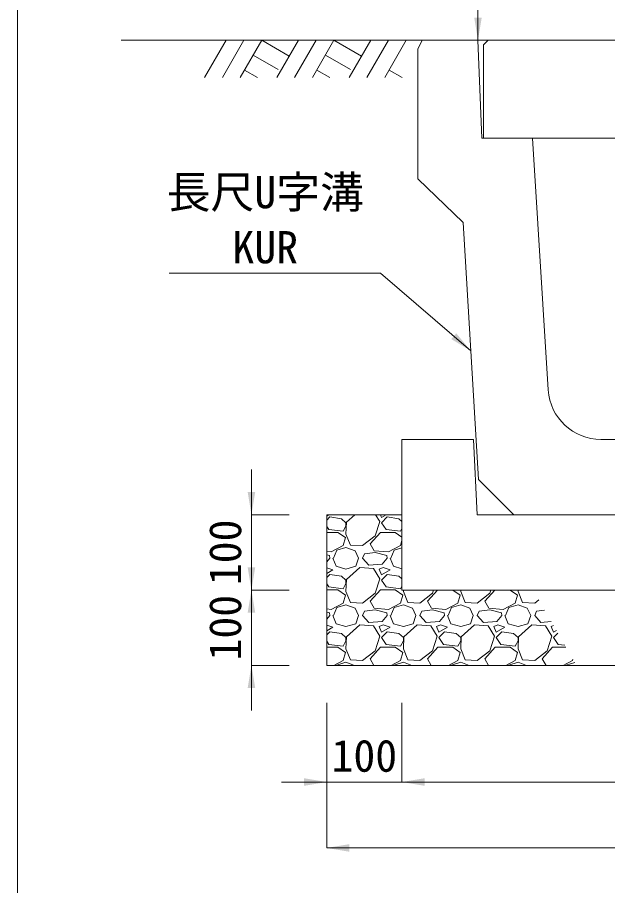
# Model space of a CAD drawing. Units: millimetres at full size, sheet at 1:40. Extents: x 206103 to 244503, y 883348 to 903496.
# Drawn here: x 238503 to 239287, y 887360 to 888513 of the extents above; entities that cross this region are included whole.
import ezdxf
from ezdxf.enums import TextEntityAlignment as Align

# ---------------------------------------------------------------- set-up
doc = ezdxf.new("R2010")
doc.units = ezdxf.units.MM
doc.header["$LTSCALE"] = 40
for name, color, linetype, lineweight in [('0_2', 7, 'Continuous', 20), ('図枠', 5, 'Continuous', 13), ('基礎ブロック', 2, 'Continuous', 13), ('基礎材', 7, 'Continuous', 15), ('寸法線', 7, 'Continuous', 13), ('引出線', 4, 'Continuous', 13), ('本体', 2, 'Continuous', 13), ('ﾊｯﾁﾝｸﾞ', 7, 'Continuous', 5)]:
    doc.layers.add(name, color=color, linetype=linetype, lineweight=lineweight)
doc.styles.add('ＭＳ ゴシック', font='')
doc.styles.get('ＭＳ ゴシック').set_extended_font_data('MS Gothic')

# ---------------------------------------------------------------- blocks, each defined once
blk = doc.blocks.new('filled_arrow')
at = {"color": 0, "linetype": 'Continuous', "lineweight": -2}
blk.add_solid([(7.5, 1.25), (0, 0), (7.5, -1.25)], dxfattribs=at)

msp = doc.modelspace()

# ---------------------------------------------------------------- linework, layer by layer
at = {"layer": '0_2'}
msp.add_line((239041.21, 888482.33), (238641.21, 888482.33), dxfattribs=at)
at = {"layer": '図枠'}
msp.add_line((238503.21, 903148.33), (238503.21, 883348.33), dxfattribs=at)
at = {"layer": '基礎ブロック', "lineweight": 20}
for p, q in [((239014.21, 887852.33), (239014.21, 887952.33)), ((239014.21, 887952.33), (239109.21, 887952.33)), ((239109.21, 887952.33), (239114.21, 887852.33)), ((239014.21, 887752.33), (239014.21, 887852.33)), ((239114.21, 887852.33), (239824.21, 887852.33)), ((239924.21, 887752.33), (239014.21, 887752.33))]:
    msp.add_line(p, q, dxfattribs=at)
at = {"layer": '基礎材'}
for p, q in [((238914.21, 887852.33), (238914.21, 887652.33)), ((238914.21, 887652.33), (240024.21, 887652.33))]:
    msp.add_line(p, q, dxfattribs=at)
at = {"layer": '基礎材', "lineweight": 13}
msp.add_line((239014.21, 887852.33), (238914.21, 887852.33), dxfattribs=at)
at = {"layer": '寸法線'}
for p, q in [((239115.21, 888482.33), (239115.21, 889282.33)), ((239670.21, 888482.33), (239115.21, 888482.33)), ((238814.21, 887692.33), (238814.21, 887912.33)), ((238864.21, 887852.33), (238814.21, 887852.33)), ((238814.21, 887592.33), (238814.21, 887812.33)), ((238864.21, 887752.33), (238814.21, 887752.33)), ((238864.21, 887752.33), (238814.21, 887752.33)), ((238864.21, 887652.33), (238814.21, 887652.33)), ((238914.21, 887602.33), (238914.21, 887497.39)), ((238914.21, 887602.33), (238914.21, 887409.89)), ((239014.21, 887602.33), (239014.21, 887497.39)), ((239014.21, 887602.33), (239014.21, 887497.39)), ((238854.21, 887497.39), (239074.21, 887497.39)), ((239014.21, 887497.39), (239924.21, 887497.39)), ((240024.21, 887409.89), (238914.21, 887409.89))]:
    msp.add_line(p, q, dxfattribs=at)
at = {"layer": '引出線'}
msp.add_lwpolyline([(239105.77, 888069.76), (238985.56, 888173.22), (238704.73, 888173.22)], dxfattribs=at)
at = {"layer": '本体'}
for p, q in [((239035.21, 888470.33), (239041.21, 888482.33)), ((239041.21, 888482.33), (239115.21, 888482.33)), ((239115.21, 888482.33), (239120.21, 888352.33)), ((239035.21, 888470.33), (239035.21, 888298.33)), ((239120.21, 888352.33), (239187.71, 888352.33)), ((239187.71, 888352.33), (239208.6, 888017.96)), ((239035.21, 888298.33), (239095.71, 888240.33)), ((239095.71, 888240.33), (239115.84, 887899.19)), ((239278.47, 887952.33), (239496.94, 887952.33)), ((239162.71, 887852.33), (239115.84, 887899.19)), ((239162.71, 887852.33), (239612.71, 887852.33))]:
    msp.add_line(p, q, dxfattribs=at)
at = {"layer": '本体', "lineweight": 20}
msp.add_lwpolyline([(239122.71, 888352.33), (239122.71, 888476.33), (239128.71, 888482.33), (239646.71, 888482.33), (239652.71, 888476.33), (239652.71, 888352.33)], close=True, dxfattribs=at)
at = {"layer": '本体'}
msp.add_arc((239278.47, 888022.33), 70, 183.57633, 270, dxfattribs=at)
at = {"layer": 'ﾊｯﾁﾝｸﾞ', "lineweight": 9}
for p, q in [((238780.65, 888482.33), (238752, 888432.71)), ((238804.27, 888482.33), (238775.62, 888432.71)), ((238827.89, 888482.33), (238799.24, 888432.71)), ((238827.89, 888482.33), (238864.46, 888461.22)), ((238876.65, 888482.33), (238848, 888432.71)), ((238900.27, 888482.33), (238871.62, 888432.71)), ((238923.89, 888482.33), (238895.24, 888432.71)), ((238923.89, 888482.33), (238960.46, 888461.22)), ((238972.65, 888482.33), (238944, 888432.71)), ((238996.27, 888482.33), (238967.62, 888432.71)), ((239019.89, 888482.33), (238991.24, 888432.71)), ((238816.47, 888462.55), (238849.88, 888443.26)), ((238912.47, 888462.55), (238945.88, 888443.26)), ((238805.05, 888442.76), (238822.46, 888432.71)), ((238901.05, 888442.76), (238918.46, 888432.71)), ((238997.05, 888442.76), (239014.46, 888432.71))]:
    msp.add_line(p, q, dxfattribs=at)
at = {"layer": 'ﾊｯﾁﾝｸﾞ'}
for p, q in [((238914.21, 887850.57), (238917.13, 887852.33)), ((238951.39, 887852.33), (238940.61, 887842.49)), ((238984.8, 887843.25), (238979.26, 887852.33)), ((238985.59, 887852.33), (238987.09, 887848.58)), ((238987.09, 887848.58), (238993.33, 887852.33)), ((238918.51, 887849.35), (238914.21, 887845.04)), ((238933.75, 887847.06), (238918.51, 887849.35)), ((238939.85, 887841.73), (238933.75, 887847.06)), ((238940.61, 887842.49), (238939.85, 887826.49)), ((238939.85, 887837.15), (238939.85, 887841.73)), ((238978.71, 887824.2), (238984.8, 887843.25)), ((238994.71, 887849.35), (238987.09, 887841.73)), ((238987.09, 887841.73), (238993.19, 887832.58)), ((239009.95, 887847.06), (238994.71, 887849.35)), ((239014.21, 887843.34), (239009.95, 887847.06)), ((238914.21, 887836.75), (238916.99, 887832.58)), ((238914.21, 887828.77), (238929.18, 887828.77)), ((238916.99, 887832.58), (238936.04, 887830.3)), ((238929.18, 887828.77), (238939.08, 887821.91)), ((238936.04, 887830.3), (238939.85, 887837.15)), ((238971.85, 887813.53), (238985.57, 887828.77)), ((238985.57, 887828.77), (239005.38, 887828.77)), ((238993.19, 887832.58), (239012.24, 887830.3)), ((239005.38, 887828.77), (239014.21, 887822.66)), ((239012.24, 887830.3), (239014.21, 887833.84)), ((238939.08, 887821.91), (238936.04, 887811.25)), ((238939.85, 887826.49), (238945.94, 887812.01)), ((238961.94, 887811.25), (238978.71, 887824.2)), ((239014.21, 887818.14), (239012.24, 887811.25)), ((238936.04, 887811.25), (238920.03, 887802.86)), ((238923.08, 887794.48), (238927.65, 887805.15)), ((238927.65, 887805.15), (238939.85, 887808.96)), ((238939.85, 887808.96), (238952.04, 887804.39)), ((238945.94, 887812.01), (238961.94, 887811.25)), ((238952.04, 887804.39), (238956.61, 887794.48)), ((238977.18, 887804.39), (238971.85, 887813.53)), ((238996.23, 887802.86), (238977.18, 887804.39)), ((239012.24, 887811.25), (238996.23, 887802.86)), ((238999.28, 887794.48), (239003.85, 887805.15)), ((239003.85, 887805.15), (239014.21, 887808.38)), ((238920.03, 887802.86), (238914.21, 887803.33)), ((238917.75, 887798.29), (238914.21, 887799.18)), ((238918.51, 887794.48), (238914.21, 887789.7)), ((238918.51, 887794.48), (238917.75, 887798.29)), ((238922.32, 887794.48), (238926.89, 887783.81)), ((238952.8, 887783.81), (238956.61, 887794.48)), ((238961.94, 887794.48), (238964.23, 887800.58)), ((238970.33, 887785.34), (238961.94, 887794.48)), ((238978.71, 887802.1), (238964.23, 887800.58)), ((238993.95, 887798.29), (238978.71, 887802.1)), ((238994.71, 887794.48), (238987.85, 887786.86)), ((238994.71, 887794.48), (238993.95, 887798.29)), ((238998.52, 887794.48), (239003.09, 887783.81)), ((238922.32, 887779.24), (238914.21, 887781.95)), ((238926.89, 887783.81), (238939.85, 887780)), ((238939.85, 887780), (238952.8, 887783.81)), ((238958.13, 887782.29), (238940.61, 887766.29)), ((238976.42, 887780.77), (238958.13, 887782.29)), ((238987.85, 887786.86), (238970.33, 887785.34)), ((238989.38, 887782.29), (238984.04, 887780)), ((238998.52, 887779.24), (238989.38, 887782.29)), ((239003.09, 887783.81), (239014.21, 887780.55)), ((238914.21, 887774.37), (238922.32, 887779.24)), ((238918.51, 887773.15), (238914.21, 887768.84)), ((238933.75, 887770.86), (238918.51, 887773.15)), ((238939.85, 887765.53), (238933.75, 887770.86)), ((238984.8, 887767.05), (238976.42, 887780.77)), ((238984.04, 887780), (238987.09, 887772.38)), ((238987.09, 887772.38), (238998.52, 887779.24)), ((238994.71, 887773.15), (238987.09, 887765.53)), ((239009.95, 887770.86), (238994.71, 887773.15)), ((239014.21, 887767.14), (239009.95, 887770.86)), ((238914.21, 887760.55), (238916.99, 887756.38)), ((238936.04, 887754.1), (238939.85, 887760.95)), ((238940.61, 887766.29), (238939.85, 887750.29)), ((238939.85, 887760.95), (238939.85, 887765.53)), ((238978.71, 887748), (238984.8, 887767.05)), ((238987.09, 887765.53), (238993.19, 887756.38)), ((238914.21, 887752.57), (238929.18, 887752.57)), ((238916.99, 887756.38), (238936.04, 887754.1)), ((238929.18, 887752.57), (238939.08, 887745.71)), ((238939.85, 887750.29), (238945.94, 887735.81)), ((238961.94, 887735.05), (238978.71, 887748)), ((238971.85, 887737.33), (238985.57, 887752.57)), ((238985.57, 887752.57), (239005.38, 887752.57)), ((238993.19, 887756.38), (239012.24, 887754.1)), ((239005.38, 887752.57), (239015.28, 887745.71)), ((239012.24, 887754.1), (239014.21, 887757.64)), ((239016.14, 887752.33), (239016.05, 887750.29)), ((239016.05, 887750.29), (239022.14, 887735.81)), ((239038.14, 887735.05), (239054.91, 887748)), ((239048.05, 887737.33), (239061.55, 887752.33)), ((239054.91, 887748), (239056.29, 887752.33)), ((239081.93, 887752.33), (239091.48, 887745.71)), ((239092.34, 887752.33), (239092.25, 887750.29)), ((239092.25, 887750.29), (239098.34, 887735.81)), ((239114.34, 887735.05), (239131.11, 887748)), ((239124.25, 887737.33), (239137.75, 887752.33)), ((239131.11, 887748), (239132.49, 887752.33)), ((239158.13, 887752.33), (239167.68, 887745.71)), ((239168.54, 887752.33), (239168.45, 887750.29)), ((239168.45, 887750.29), (239174.54, 887735.81)), ((238936.04, 887735.05), (238920.03, 887726.66)), ((238939.08, 887745.71), (238936.04, 887735.05)), ((238945.94, 887735.81), (238961.94, 887735.05)), ((238977.18, 887728.19), (238971.85, 887737.33)), ((239012.24, 887735.05), (238996.23, 887726.66)), ((239015.28, 887745.71), (239012.24, 887735.05)), ((239022.14, 887735.81), (239038.14, 887735.05)), ((239053.38, 887728.19), (239048.05, 887737.33)), ((239088.44, 887735.05), (239072.43, 887726.66)), ((239091.48, 887745.71), (239088.44, 887735.05)), ((239098.34, 887735.81), (239114.34, 887735.05)), ((239129.58, 887728.19), (239124.25, 887737.33)), ((239164.64, 887735.05), (239148.63, 887726.66)), ((239167.68, 887745.71), (239164.64, 887735.05)), ((239174.54, 887735.81), (239190.54, 887735.05)), ((239190.54, 887735.05), (239195.84, 887739.14)), ((238920.03, 887726.66), (238914.21, 887727.13)), ((238923.08, 887718.28), (238927.65, 887728.95)), ((238927.65, 887728.95), (238939.85, 887732.76)), ((238939.85, 887732.76), (238952.04, 887728.19)), ((238952.04, 887728.19), (238956.61, 887718.28)), ((238961.94, 887718.28), (238964.23, 887724.38)), ((238978.71, 887725.9), (238964.23, 887724.38)), ((238996.23, 887726.66), (238977.18, 887728.19)), ((238993.95, 887722.09), (238978.71, 887725.9)), ((238999.28, 887718.28), (239003.85, 887728.95)), ((239003.85, 887728.95), (239016.05, 887732.76)), ((239016.05, 887732.76), (239028.24, 887728.19)), ((239028.24, 887728.19), (239032.81, 887718.28)), ((239038.14, 887718.28), (239040.43, 887724.38)), ((239054.91, 887725.9), (239040.43, 887724.38)), ((239072.43, 887726.66), (239053.38, 887728.19)), ((239070.15, 887722.09), (239054.91, 887725.9)), ((239075.48, 887718.28), (239080.05, 887728.95)), ((239080.05, 887728.95), (239092.25, 887732.76)), ((239092.25, 887732.76), (239104.44, 887728.19)), ((239104.44, 887728.19), (239109.01, 887718.28)), ((239114.34, 887718.28), (239116.63, 887724.38)), ((239131.11, 887725.9), (239116.63, 887724.38)), ((239148.63, 887726.66), (239129.58, 887728.19)), ((239146.35, 887722.09), (239131.11, 887725.9)), ((239151.68, 887718.28), (239156.25, 887728.95)), ((239156.25, 887728.95), (239168.45, 887732.76)), ((239168.45, 887732.76), (239180.64, 887728.19)), ((239180.64, 887728.19), (239185.21, 887718.28)), ((239190.54, 887718.28), (239192.83, 887724.38)), ((239203.7, 887725.52), (239192.83, 887724.38)), ((238917.75, 887722.09), (238914.21, 887722.98)), ((238918.51, 887718.28), (238914.21, 887713.5)), ((238918.51, 887718.28), (238917.75, 887722.09)), ((238922.32, 887718.28), (238926.89, 887707.61)), ((238952.8, 887707.61), (238956.61, 887718.28)), ((238970.33, 887709.14), (238961.94, 887718.28)), ((238994.71, 887718.28), (238987.85, 887710.66)), ((238994.71, 887718.28), (238993.95, 887722.09)), ((238998.52, 887718.28), (239003.09, 887707.61)), ((239029, 887707.61), (239032.81, 887718.28)), ((239046.53, 887709.14), (239038.14, 887718.28)), ((239070.91, 887718.28), (239064.05, 887710.66)), ((239070.91, 887718.28), (239070.15, 887722.09)), ((239074.72, 887718.28), (239079.29, 887707.61)), ((239105.2, 887707.61), (239109.01, 887718.28)), ((239122.73, 887709.14), (239114.34, 887718.28)), ((239147.11, 887718.28), (239140.25, 887710.66)), ((239147.11, 887718.28), (239146.35, 887722.09)), ((239150.92, 887718.28), (239155.49, 887707.61)), ((239181.4, 887707.61), (239185.21, 887718.28)), ((239198.93, 887709.14), (239190.54, 887718.28)), ((238922.32, 887703.04), (238914.21, 887705.75)), ((238914.21, 887698.17), (238922.32, 887703.04)), ((238926.89, 887707.61), (238939.85, 887703.8)), ((238939.85, 887703.8), (238952.8, 887707.61)), ((238958.13, 887706.09), (238940.61, 887690.09)), ((238976.42, 887704.57), (238958.13, 887706.09)), ((238987.85, 887710.66), (238970.33, 887709.14)), ((238984.8, 887690.85), (238976.42, 887704.57)), ((238989.38, 887706.09), (238984.04, 887703.8)), ((238984.04, 887703.8), (238987.09, 887696.18)), ((238987.09, 887696.18), (238998.52, 887703.04)), ((238998.52, 887703.04), (238989.38, 887706.09)), ((239003.09, 887707.61), (239016.05, 887703.8)), ((239016.05, 887703.8), (239029, 887707.61)), ((239034.33, 887706.09), (239016.81, 887690.09)), ((239052.62, 887704.57), (239034.33, 887706.09)), ((239064.05, 887710.66), (239046.53, 887709.14)), ((239061, 887690.85), (239052.62, 887704.57)), ((239065.58, 887706.09), (239060.24, 887703.8)), ((239060.24, 887703.8), (239063.29, 887696.18)), ((239063.29, 887696.18), (239074.72, 887703.04)), ((239074.72, 887703.04), (239065.58, 887706.09)), ((239079.29, 887707.61), (239092.25, 887703.8)), ((239092.25, 887703.8), (239105.2, 887707.61)), ((239110.53, 887706.09), (239093.01, 887690.09)), ((239128.82, 887704.57), (239110.53, 887706.09)), ((239140.25, 887710.66), (239122.73, 887709.14)), ((239137.2, 887690.85), (239128.82, 887704.57)), ((239141.78, 887706.09), (239136.44, 887703.8)), ((239136.44, 887703.8), (239139.49, 887696.18)), ((239139.49, 887696.18), (239150.92, 887703.04)), ((239150.92, 887703.04), (239141.78, 887706.09)), ((239155.49, 887707.61), (239168.45, 887703.8)), ((239168.45, 887703.8), (239181.4, 887707.61)), ((239186.73, 887706.09), (239169.21, 887690.09)), ((239205.02, 887704.57), (239186.73, 887706.09)), ((239212.48, 887710.32), (239198.93, 887709.14)), ((239213.4, 887690.85), (239205.02, 887704.57)), ((239215.52, 887705.04), (239212.64, 887703.8)), ((239212.64, 887703.8), (239215.69, 887696.18)), ((238918.51, 887696.95), (238914.21, 887692.64)), ((238933.75, 887694.66), (238918.51, 887696.95)), ((238939.85, 887689.33), (238933.75, 887694.66)), ((238940.61, 887690.09), (238939.85, 887674.09)), ((238939.85, 887684.75), (238939.85, 887689.33)), ((238978.71, 887671.8), (238984.8, 887690.85)), ((238994.71, 887696.95), (238987.09, 887689.33)), ((238987.09, 887689.33), (238993.19, 887680.18)), ((239009.95, 887694.66), (238994.71, 887696.95)), ((239016.05, 887689.33), (239009.95, 887694.66)), ((239016.81, 887690.09), (239016.05, 887674.09)), ((239016.05, 887684.75), (239016.05, 887689.33)), ((239054.91, 887671.8), (239061, 887690.85)), ((239070.91, 887696.95), (239063.29, 887689.33)), ((239063.29, 887689.33), (239069.39, 887680.18)), ((239086.15, 887694.66), (239070.91, 887696.95)), ((239092.25, 887689.33), (239086.15, 887694.66)), ((239093.01, 887690.09), (239092.25, 887674.09)), ((239092.25, 887684.75), (239092.25, 887689.33)), ((239131.11, 887671.8), (239137.2, 887690.85)), ((239147.11, 887696.95), (239139.49, 887689.33)), ((239139.49, 887689.33), (239145.59, 887680.18)), ((239162.35, 887694.66), (239147.11, 887696.95)), ((239168.45, 887689.33), (239162.35, 887694.66)), ((239169.21, 887690.09), (239168.45, 887674.09)), ((239168.45, 887684.75), (239168.45, 887689.33)), ((239207.31, 887671.8), (239213.4, 887690.85)), ((239215.69, 887696.18), (239219.36, 887698.39)), ((239221.34, 887694.97), (239215.69, 887689.33)), ((239215.69, 887689.33), (239221.79, 887680.18)), ((238914.21, 887684.35), (238916.99, 887680.18)), ((238916.99, 887680.18), (238936.04, 887677.9)), ((238936.04, 887677.9), (238939.85, 887684.75)), ((238993.19, 887680.18), (239012.24, 887677.9)), ((239012.24, 887677.9), (239016.05, 887684.75)), ((239069.39, 887680.18), (239088.44, 887677.9)), ((239088.44, 887677.9), (239092.25, 887684.75)), ((239145.59, 887680.18), (239164.64, 887677.9)), ((239164.64, 887677.9), (239168.45, 887684.75)), ((239221.79, 887680.18), (239230.48, 887679.14)), ((238914.21, 887676.37), (238929.18, 887676.37)), ((238929.18, 887676.37), (238939.08, 887669.51)), ((238939.08, 887669.51), (238936.04, 887658.85)), ((238939.85, 887674.09), (238945.94, 887659.61)), ((238961.94, 887658.85), (238978.71, 887671.8)), ((238971.85, 887661.13), (238985.57, 887676.37)), ((238985.57, 887676.37), (239005.38, 887676.37)), ((239005.38, 887676.37), (239015.28, 887669.51)), ((239015.28, 887669.51), (239012.24, 887658.85)), ((239016.05, 887674.09), (239022.14, 887659.61)), ((239038.14, 887658.85), (239054.91, 887671.8)), ((239048.05, 887661.13), (239061.77, 887676.37)), ((239061.77, 887676.37), (239081.58, 887676.37)), ((239081.58, 887676.37), (239091.48, 887669.51)), ((239091.48, 887669.51), (239088.44, 887658.85)), ((239092.25, 887674.09), (239098.34, 887659.61)), ((239114.34, 887658.85), (239131.11, 887671.8)), ((239124.25, 887661.13), (239137.97, 887676.37)), ((239137.97, 887676.37), (239157.78, 887676.37)), ((239157.78, 887676.37), (239167.68, 887669.51)), ((239167.68, 887669.51), (239164.64, 887658.85)), ((239168.45, 887674.09), (239174.54, 887659.61)), ((239190.54, 887658.85), (239207.31, 887671.8)), ((239200.45, 887661.13), (239214.17, 887676.37)), ((239214.17, 887676.37), (239232.08, 887676.37)), ((238936.04, 887658.85), (238923.6, 887652.33)), ((238927.65, 887652.75), (238939.85, 887656.56)), ((238939.85, 887656.56), (238951.13, 887652.33)), ((238945.94, 887659.61), (238961.94, 887658.85)), ((238976.99, 887652.33), (238971.85, 887661.13)), ((239012.24, 887658.85), (238999.8, 887652.33)), ((239003.85, 887652.75), (239016.05, 887656.56)), ((239016.05, 887656.56), (239027.33, 887652.33)), ((239022.14, 887659.61), (239038.14, 887658.85)), ((239053.19, 887652.33), (239048.05, 887661.13)), ((239088.44, 887658.85), (239076, 887652.33)), ((239080.05, 887652.75), (239092.25, 887656.56)), ((239092.25, 887656.56), (239103.53, 887652.33)), ((239098.34, 887659.61), (239114.34, 887658.85)), ((239129.39, 887652.33), (239124.25, 887661.13)), ((239164.64, 887658.85), (239152.2, 887652.33)), ((239156.25, 887652.75), (239168.45, 887656.56)), ((239168.45, 887656.56), (239179.73, 887652.33)), ((239174.54, 887659.61), (239190.54, 887658.85)), ((239205.59, 887652.33), (239200.45, 887661.13)), ((239240.84, 887658.85), (239228.4, 887652.33)), ((239232.45, 887652.75), (239243.69, 887656.26)), ((239241.29, 887660.42), (239240.84, 887658.85)), ((238927.48, 887652.33), (238927.65, 887652.75)), ((239003.68, 887652.33), (239003.85, 887652.75)), ((239079.88, 887652.33), (239080.05, 887652.75)), ((239156.08, 887652.33), (239156.25, 887652.75)), ((239232.28, 887652.33), (239232.45, 887652.75))]:
    msp.add_line(p, q, dxfattribs=at)

# ---------------------------------------------------------------- block references
at = {"layer": '寸法線', "xscale": 4, "yscale": 4}
for p, rotation in [((239115.21, 888482.33), 90), ((238814.21, 887852.33), 90), ((238814.21, 887752.33), 90), ((238814.21, 887752.33), 270), ((238814.21, 887652.33), 270), ((238914.21, 887497.39), 180)]:
    msp.add_blockref('filled_arrow', p, dxfattribs=dict(at, rotation=rotation))
for p in [(239014.21, 887497.39), (239014.21, 887497.39), (238914.21, 887409.89)]:
    msp.add_blockref('filled_arrow', p, dxfattribs=at)
at = {"layer": '引出線', "xscale": 4, "yscale": 4, "rotation": 139.3}
msp.add_blockref('filled_arrow', (239105.77, 888069.76), dxfattribs=at)

# ---------------------------------------------------------------- texts
at = {"layer": '寸法線', "style": 'ＭＳ ゴシック'}
for p in [(238779.21, 887802.33), (238779.21, 887702.33)]:
    msp.add_text('100', height=42.72, rotation=90, dxfattribs=at).set_placement(p, align=Align.MIDDLE_CENTER)
msp.add_text('100', height=42.72, dxfattribs=at).set_placement((238964.21, 887532.39), align=Align.MIDDLE_CENTER)
at = {"layer": '引出線', "style": 'ＭＳ ゴシック'}
for s, p in [('長尺U字溝', (238701.53, 888246.46)), ('KUR', (238788.94, 888173.33))]:
    msp.add_text(s, height=42.72, dxfattribs=at).set_placement(p, align=Align.BOTTOM_LEFT)

doc.saveas('drawing.dxf')
